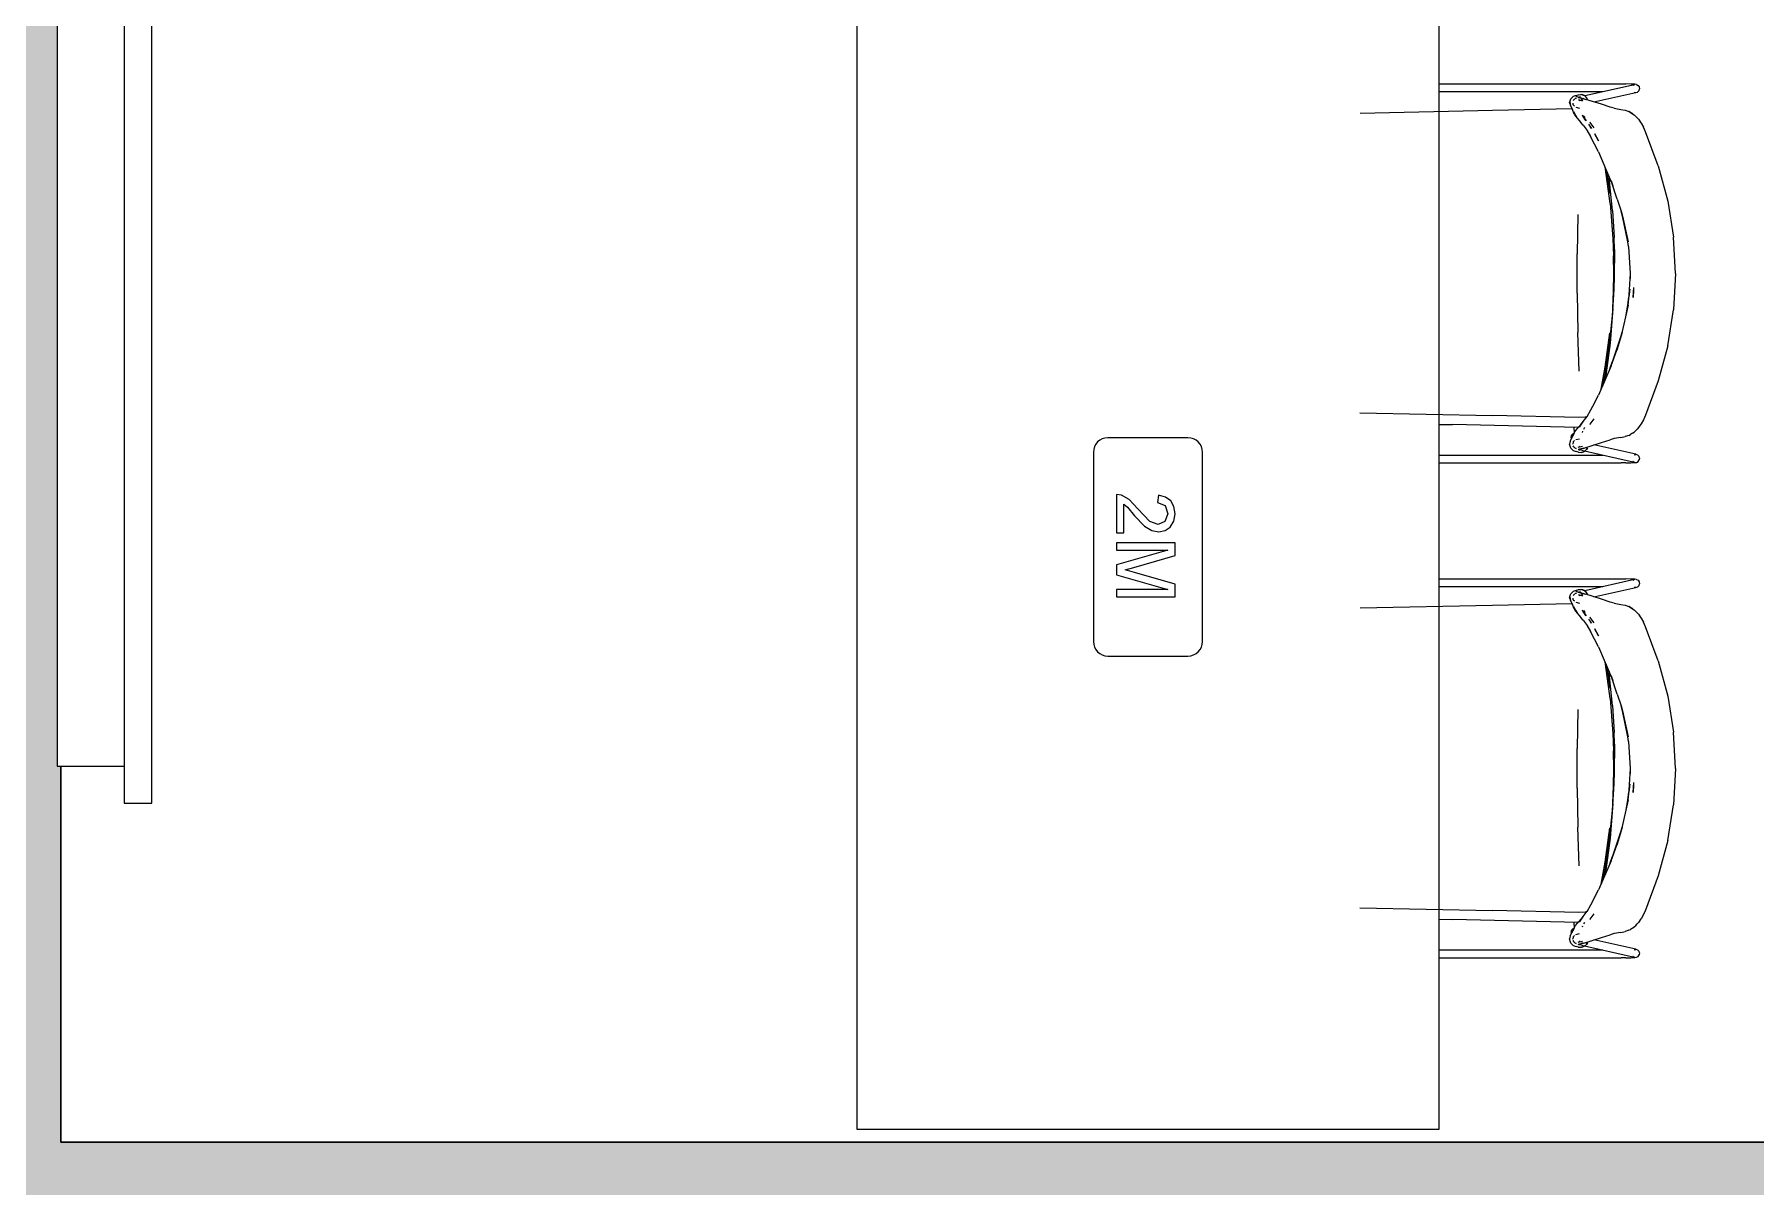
# Model space of a CAD drawing. Header units: millimetres. Extents: x 155927 to 317870, y -36033 to 97293.
# Drawn here: x 210704 to 213069, y 20139 to 21722 of the extents above; entities that cross this region are included whole.
import ezdxf

# ---------------------------------------------------------------- set-up
doc = ezdxf.new("R2010")
doc.units = ezdxf.units.MM
doc.header["$MEASUREMENT"] = 0
for name, color, linetype, lineweight in [('A-WALL', 7, 'CONTINUOUS', 9), ('A-WALL-PATT', 7, 'CONTINUOUS', 9), ('E-ELEC-EQPM', 8, 'CONTINUOUS', 9), ('G-IMPT', 8, 'CONTINUOUS', 9), ('I-FURN', 8, 'CONTINUOUS', 9)]:
    doc.layers.add(name, color=color, linetype=linetype, lineweight=lineweight)

msp = doc.modelspace()

# ---------------------------------------------------------------- hatches: boundary and pattern name
at = {"layer": 'A-WALL-PATT'}
for points in [[(210618.8, 15107.6), (210740.8, 15107.6), (210740.8, 20716.3), (210735.8, 20716.3), (210735.8, 22275.7), (210740.8, 22275.7), (210740.8, 22377.3), (210735.8, 22377.3), (210735.8, 23936.7), (210740.8, 23936.7), (210740.8, 26907.6), (210618.8, 26907.6), (210618.8, 24146), (210673, 24146), (210673, 22014.6), (210618.8, 22014.6), (210618.8, 20817), (210673, 20817), (210673, 18685.6), (210618.8, 18685.6), (210618.8, 17008.8), (210645.8, 17008.8), (210645.8, 15808.8), (210618.8, 15808.8), (210618.8, 15606.6)], [(224437.8, 20077.6), (224748.8, 20077.6), (224748.8, 20199.6), (210740.8, 20199.6), (210740.8, 20077.6), (223836.3, 20077.6)]]:
    msp.add_hatch(color=256, dxfattribs=at).paths.add_polyline_path(points, flags=0)

# ---------------------------------------------------------------- linework, layer by layer
at = {"layer": 'A-WALL', "lineweight": 30}
for p, q in [((210740.8, 20199.6), (210740.8, 20716.3)), ((215433.8, 20199.6), (210740.8, 20199.6))]:
    msp.add_line(p, q, dxfattribs=at)
at = {"layer": 'E-ELEC-EQPM'}
for p, q in [((210827.7, 22326.5), (210827.7, 20665.5)), ((210865.8, 20665.5), (210865.8, 22326.5)), ((210865.8, 20665.5), (210865.8, 22326.5)), ((210735.8, 22275.7), (210735.8, 20716.3)), ((210735.8, 22275.7), (210735.8, 20716.3)), ((210735.8, 20716.3), (210827.7, 20716.3)), ((210735.8, 20716.3), (210827.7, 20716.3)), ((210827.7, 20716.3), (210827.7, 20665.5)), ((210827.7, 20665.5), (210865.8, 20665.5)), ((210827.7, 20665.5), (210865.8, 20665.5))]:
    msp.add_line(p, q, dxfattribs=at)
at = {"layer": 'G-IMPT'}
for p, q in [((212634.3, 21653.6), (212884.5, 21653.6)), ((212859.4, 21642.8), (212634.3, 21642.8)), ((212822.5, 21637.8), (212818.3, 21636.4)), ((212822.5, 21637.8), (212825.7, 21638.8)), ((212825.7, 21638.8), (212828.5, 21638.9)), ((212828.5, 21638.9), (212829.8, 21639)), ((212831.5, 21638.7), (212829.8, 21639)), ((212831.5, 21638.7), (212834.9, 21637.1)), ((212831.5, 21638.7), (212831.8, 21638.7)), ((212831.5, 21638.7), (212834.7, 21637.2)), ((212834.9, 21637.1), (212831.8, 21638.7)), ((212902.9, 21652.5), (212834.7, 21637.2)), ((212836.5, 21635.4), (212834.7, 21637.2)), ((212834.9, 21637.1), (212834.7, 21637.2)), ((212834.7, 21637.2), (212836.8, 21635.2)), ((212847.1, 21628.8), (212904.4, 21641.7)), ((212884.5, 21653.6), (212890.7, 21653.6)), ((212897.9, 21653.4), (212890.7, 21653.6)), ((212903.1, 21653.1), (212897.9, 21653.4)), ((212902.9, 21652.5), (212900.7, 21651.5)), ((212900.7, 21651.5), (212900.9, 21651.7)), ((212902.1, 21642.4), (212904.7, 21642)), ((212902.4, 21642.3), (212904.7, 21642)), ((212905.6, 21652.8), (212903.1, 21653.1)), ((212904.4, 21641.7), (212907, 21642.5)), ((212905.6, 21652.8), (212907.9, 21651.6)), ((212907, 21642.5), (212907.2, 21642.8)), ((212909, 21644.7), (212907.2, 21642.8)), ((212907.9, 21651.6), (212909.4, 21649.5)), ((212909, 21644.7), (212909.8, 21646.8)), ((212909.4, 21649.5), (212909.8, 21646.8)), ((212707.6, 21616.9), (212525.8, 21613.2)), ((212817, 21619.4), (212707.6, 21616.9)), ((212813.5, 21627.6), (212814.7, 21631.9)), ((212813.5, 21627.6), (212814.8, 21624)), ((212814, 21629), (212814.8, 21624)), ((212814, 21629), (212814.5, 21624.4)), ((212814.5, 21624.4), (212817.5, 21618.4)), ((212814.7, 21631.9), (212815.2, 21633.2)), ((212815.2, 21633.2), (212818.3, 21636.4)), ((212820, 21612.3), (212817.5, 21618.4)), ((212817.9, 21627.3), (212818.1, 21625.7)), ((212818.6, 21624.8), (212818.1, 21625.7)), ((212818.6, 21624.8), (212820.1, 21623.2)), ((212818.7, 21630.8), (212820.7, 21633.1)), ((212821.7, 21610.5), (212819.2, 21615.1)), ((212824, 21606.8), (212819.2, 21615.1)), ((212821.3, 21633.4), (212822.9, 21634.1)), ((212822.4, 21633.8), (212821.3, 21633.4)), ((212822.4, 21633.8), (212821.3, 21633.4)), ((212822.1, 21621.6), (212827, 21620.2)), ((212822.2, 21636.6), (212827.8, 21635)), ((212822.2, 21636.6), (212830.1, 21634.2)), ((212825.5, 21635.2), (212833.6, 21633.1)), ((212825.5, 21635.2), (212832.3, 21633.4)), ((212825.6, 21632), (212828, 21630.8)), ((212825.6, 21632), (212831.1, 21630.4)), ((212828.5, 21635.8), (212826.6, 21635.4)), ((212826.8, 21631.8), (212828, 21630.8)), ((212826.8, 21631.8), (212828.3, 21630.3)), ((212826.9, 21635.8), (212829, 21634.4)), ((212826.9, 21635.8), (212830.1, 21634.2)), ((212828.3, 21630.3), (212827.4, 21631.4)), ((212827.8, 21635), (212836, 21632.4)), ((212829, 21634.4), (212830.6, 21632.6)), ((212831.6, 21630.8), (212830.6, 21632.6)), ((212833.6, 21633.1), (212832.3, 21633.4)), ((212836.5, 21635.4), (212834.9, 21637.1)), ((212857.2, 21625.7), (212836, 21632.4)), ((212836.9, 21635), (212836.8, 21635.2)), ((212838, 21632.7), (212836.9, 21635)), ((212838, 21632.7), (212838, 21632.6)), ((212869.2, 21621.8), (212857.2, 21625.7)), ((212874.8, 21620.1), (212869.2, 21621.8)), ((212874.8, 21620.1), (212884, 21618.5)), ((212884, 21618.5), (212890, 21617.4)), ((212890, 21617.4), (212895, 21615.6)), ((212896, 21615.1), (212895, 21615.6)), ((212900.2, 21612.6), (212895, 21615.6)), ((212897.3, 21614.4), (212895, 21615.6)), ((212896, 21615.1), (212900.2, 21612.6)), ((212899.8, 21612.9), (212897.3, 21614.4)), ((212820, 21612.3), (212821.9, 21609.2)), ((212821.7, 21610.5), (212824, 21606.8)), ((212821.9, 21609.2), (212826.2, 21603.8)), ((212826.2, 21603.8), (212829.1, 21600.6)), ((212832.2, 21596.8), (212829.1, 21600.6)), ((212832.8, 21607.6), (212831.1, 21610.8)), ((212831.1, 21610.8), (212833.1, 21607)), ((212832.2, 21596.8), (212837.6, 21589.5)), ((212832.8, 21607.6), (212833.1, 21607)), ((212832.8, 21607.6), (212834.1, 21605.4)), ((212832.8, 21607.6), (212834.5, 21604.8)), ((212832.9, 21609.9), (212835, 21607.5)), ((212834.1, 21605.4), (212834.5, 21604.8)), ((212836.1, 21603.2), (212834.4, 21605.7)), ((212834.4, 21605.7), (212836.4, 21602.7)), ((212836.1, 21603.2), (212836.4, 21602.7)), ((212837.1, 21590.2), (212837.6, 21589.5)), ((212837.1, 21590.2), (212842.5, 21581.3)), ((212839.7, 21598.4), (212843.7, 21592.5)), ((212839.7, 21598.4), (212842.4, 21594.4)), ((212841.5, 21600.9), (212841.9, 21600.4)), ((212847.2, 21593.1), (212841.9, 21600.4)), ((212843.7, 21592.5), (212842.4, 21594.4)), ((212900.2, 21612.6), (212899.8, 21612.9)), ((212900.2, 21612.6), (212902.2, 21611.1)), ((212902.2, 21611.1), (212904.1, 21609.4)), ((212904.7, 21608.9), (212904.1, 21609.4)), ((212904.7, 21608.9), (212906.5, 21607)), ((212908.2, 21605), (212906.5, 21607)), ((212908.2, 21605), (212911.6, 21600.1)), ((212911.8, 21599.8), (212911.6, 21600.1)), ((212911.8, 21599.8), (212914.9, 21594.2)), ((212917.9, 21587.7), (212914.9, 21594.2)), ((212847.9, 21570.8), (212842.5, 21581.3)), ((212847.7, 21585.6), (212853.2, 21575.3)), ((212847.7, 21585.6), (212848.2, 21584.7)), ((212853.2, 21560.2), (212847.9, 21570.8)), ((212853.2, 21575.3), (212848.2, 21584.7)), ((212935.4, 21541), (212917.9, 21587.7)), ((212853.2, 21560.2), (212873.1, 21513.8)), ((212862.8, 21536.5), (212862.3, 21539.1)), ((212869.2, 21489.2), (212862.8, 21536.5)), ((212864.9, 21532.9), (212869, 21503.2)), ((212864.9, 21532.9), (212869, 21503.2)), ((212867.4, 21527), (212868.6, 21519.4)), ((212872.7, 21479.6), (212868.6, 21519.4)), ((212879.1, 21495.2), (212870.5, 21520.3)), ((212870.5, 21520.3), (212873.1, 21513.8)), ((212935.4, 21541), (212948.4, 21492.5)), ((212824.8, 21474.2), (212823.8, 21420.3)), ((212869.2, 21489.2), (212873, 21441.3)), ((212872.7, 21479.6), (212874.8, 21442.6)), ((212879.1, 21495.2), (212884.3, 21479)), ((212886.5, 21472.1), (212884.3, 21479)), ((212884.6, 21479.1), (212886.5, 21472.1)), ((212884.6, 21479.1), (212893.9, 21436.6)), ((212893.5, 21436.6), (212886.5, 21472.1)), ((212886.5, 21472.1), (212893.9, 21436.6)), ((212948.4, 21492.5), (212956.5, 21443.1)), ((212873, 21441.3), (212873.9, 21417.3)), ((212875.1, 21426.3), (212874.8, 21442.6)), ((212875.1, 21426.3), (212875.5, 21407.4)), ((212894.6, 21430.2), (212893.5, 21436.6)), ((212894.4, 21430.2), (212894.1, 21434.3)), ((212894.6, 21430.2), (212894.2, 21433.7)), ((212894.4, 21430.2), (212896.8, 21393.2)), ((212959.1, 21393.2), (212956.5, 21443.1)), ((212823.8, 21366.2), (212823.8, 21420.3)), ((212874.3, 21393.2), (212873.9, 21417.3)), ((212875.1, 21388.6), (212875.5, 21407.4)), ((212873.9, 21369.1), (212874.3, 21393.2)), ((212874.8, 21372.3), (212875.1, 21388.6)), ((212896.9, 21393.2), (212894.6, 21356.3)), ((212896.9, 21393.2), (212896.8, 21385.8)), ((212896.8, 21393.2), (212896.8, 21385.8)), ((212959.1, 21393.2), (212956.5, 21343.3)), ((212823.8, 21366.2), (212824.8, 21312.3)), ((212872.7, 21335.2), (212874.8, 21372.3)), ((212873, 21345.1), (212873.9, 21369.1)), ((212893.5, 21350.2), (212895.1, 21361.2)), ((212893.9, 21349.8), (212896.3, 21371.5)), ((212893.9, 21349.8), (212895.1, 21361.2)), ((212894.6, 21356.3), (212895.1, 21361.2)), ((212896.3, 21371.5), (212895.1, 21361.2)), ((212901.1, 21360.1), (212901.8, 21373.7)), ((212901.6, 21370.3), (212901.1, 21360.1)), ((212868.6, 21295.5), (212872.7, 21335.2)), ((212873, 21345.1), (212869.2, 21297.3)), ((212893.9, 21349.8), (212884.6, 21307.3)), ((212891.4, 21336.1), (212893.5, 21350.2)), ((212891.4, 21336.1), (212892.7, 21343.2)), ((212948.4, 21293.9), (212956.5, 21343.3)), ((212826.9, 21259.1), (212824.8, 21312.3)), ((212862.5, 21264.5), (212869, 21311.7)), ((212869, 21311.7), (212862.5, 21264.4)), ((212870.5, 21266.2), (212884.6, 21307.3)), ((212884.6, 21307.3), (212878.5, 21287.6)), ((212878.5, 21287.6), (212884.4, 21307.3)), ((212886, 21312.5), (212884.4, 21307.3)), ((212884.6, 21307.3), (212886, 21312.5)), ((212862.7, 21256.3), (212868.6, 21295.5)), ((212869.2, 21297.3), (212862.8, 21250)), ((212870.4, 21266.2), (212878.5, 21287.6)), ((212870.5, 21266.2), (212878.5, 21287.6)), ((212948.4, 21293.9), (212935.4, 21245.5)), ((212870.5, 21266.2), (212853.3, 21226.2)), ((212862.5, 21264.5), (212856.8, 21234.3)), ((212856.8, 21234.3), (212862.5, 21264.4)), ((212868.3, 21260.4), (212870.5, 21266.2)), ((212868.3, 21260.4), (212870.4, 21266.2)), ((212857.4, 21235.5), (212853.2, 21226.2)), ((212857.4, 21235.5), (212853.3, 21226.2)), ((212862.7, 21256.3), (212859.8, 21241.2)), ((212862.8, 21250), (212862.2, 21246.8)), ((212935.4, 21245.5), (212917.8, 21198.6)), ((212847.9, 21215.6), (212842.5, 21205.2)), ((212847.9, 21215.6), (212853.2, 21226.2)), ((212525.6, 21201.7), (212707.6, 21198)), ((212826.4, 21195.3), (212707.6, 21198)), ((212834.8, 21195.8), (212826.4, 21195.3)), ((212827.1, 21181.8), (212832.7, 21190.1)), ((212827.1, 21181.8), (212832.2, 21189.6)), ((212829.1, 21185.9), (212832.7, 21190.1)), ((212832.2, 21189.6), (212837.6, 21196.9)), ((212837.7, 21196.4), (212834.8, 21195.8)), ((212842.5, 21205.2), (212837.1, 21196.2)), ((212837.6, 21196.9), (212837.1, 21196.2)), ((212841.9, 21186), (212847.2, 21193.3)), ((212914.9, 21192.3), (212911.8, 21186.6)), ((212917.8, 21198.6), (212914.9, 21192.3)), ((212634.4, 21185.9), (212652.9, 21185.5)), ((212825.9, 21181.6), (212652.9, 21185.5)), ((212814.4, 21162.9), (212818.8, 21171.3)), ((212820, 21174.1), (212817.8, 21169.3)), ((212817.8, 21169.3), (212818.8, 21171.3)), ((212819.5, 21181.8), (212819.8, 21173.8)), ((212820.2, 21174.5), (212819.9, 21181.8)), ((212820.2, 21174.5), (212819.9, 21180.7)), ((212820, 21174.1), (212821.9, 21177.2)), ((212821.9, 21177.2), (212826.2, 21182.7)), ((212822.2, 21164.9), (212827, 21166.2)), ((212829.1, 21185.9), (212826.2, 21182.7)), ((212831.4, 21176.3), (212830.8, 21174.9)), ((212833.1, 21179.5), (212834.1, 21181.1)), ((212834.5, 21181.6), (212834.1, 21181.1)), ((212841.5, 21185.5), (212841.9, 21186)), ((212857.2, 21160.8), (212869.2, 21164.6)), ((212874.8, 21166.3), (212869.2, 21164.6)), ((212884, 21167.9), (212874.8, 21166.3)), ((212884, 21167.9), (212890, 21169)), ((212895, 21170.8), (212890, 21169)), ((212895, 21170.8), (212897.3, 21172)), ((212899.8, 21173.6), (212897.3, 21172)), ((212900.2, 21173.8), (212899.8, 21173.6)), ((212900.2, 21173.8), (212902.2, 21175.3)), ((212902.2, 21175.3), (212904.7, 21177.5)), ((212904.7, 21177.5), (212906.5, 21179.4)), ((212908.2, 21181.5), (212906.5, 21179.4)), ((212911.6, 21186.3), (212908.2, 21181.5)), ((212911.6, 21186.3), (212911.8, 21186.6)), ((212634.4, 21143.7), (212859.4, 21143.7)), ((212814.4, 21162.9), (212813.5, 21158.8)), ((212814.7, 21154.6), (212813.5, 21158.8)), ((212815.2, 21153.2), (212814.7, 21154.6)), ((212818.3, 21150), (212815.2, 21153.2)), ((212817.8, 21158.5), (212817.9, 21159.1)), ((212818.3, 21161.1), (212817.9, 21159.1)), ((212818.6, 21161.7), (212818.3, 21161.1)), ((212819.5, 21155), (212818.3, 21156.6)), ((212818.3, 21156.6), (212819.1, 21155.5)), ((212818.3, 21150), (212822.5, 21148.6)), ((212818.5, 21156), (212820.7, 21153.4)), ((212818.6, 21161.7), (212820.2, 21163.5)), ((212819.5, 21155), (212819.1, 21155.5)), ((212822.4, 21152.7), (212821.3, 21153.1)), ((212822.4, 21152.6), (212821.3, 21153.1)), ((212823, 21152.3), (212821.3, 21153.1)), ((212825.7, 21147.7), (212822.5, 21148.6)), ((212825.5, 21154.5), (212831.1, 21156)), ((212825.5, 21154.5), (212827.6, 21155.4)), ((212825.5, 21151.3), (212833.6, 21153.3)), ((212833, 21153.1), (212825.5, 21151.3)), ((212825.7, 21147.7), (212829.8, 21147.4)), ((212826.5, 21151.1), (212828.5, 21150.7)), ((212827.9, 21155.7), (212826.8, 21154.7)), ((212826.8, 21154.7), (212827.6, 21155.4)), ((212830.1, 21152.2), (212826.9, 21150.7)), ((212829, 21152), (212826.9, 21150.7)), ((212827.9, 21155.7), (212827.3, 21155)), ((212827.8, 21151.4), (212833.6, 21153.3)), ((212830.1, 21152.2), (212827.8, 21151.4)), ((212831.5, 21147.7), (212829.8, 21147.4)), ((212829.9, 21150.3), (212902.9, 21133.9)), ((212831.5, 21147.7), (212831.8, 21147.8)), ((212831.8, 21147.8), (212834.7, 21149.2)), ((212833, 21153.1), (212844.7, 21156.9)), ((212834.9, 21149.4), (212834.7, 21149.2)), ((212834.9, 21149.4), (212836.8, 21151.3)), ((212838, 21153.8), (212836.8, 21151.3)), ((212838, 21153.7), (212836.8, 21151.3)), ((212836.9, 21151.5), (212836.8, 21151.3)), ((212836.9, 21151.5), (212838, 21153.8)), ((212838, 21153.7), (212838, 21153.8)), ((212844.7, 21156.9), (212857.2, 21160.8)), ((212904.4, 21144.7), (212846.9, 21157.6)), ((212902.1, 21144), (212904.7, 21144.5)), ((212902.4, 21144.2), (212904.7, 21144.5)), ((212904.4, 21144.7), (212907, 21143.9)), ((212908.7, 21142.1), (212907, 21143.9)), ((212907, 21143.9), (212907.2, 21143.6)), ((212908.7, 21142.1), (212909, 21141.8)), ((212909.8, 21139.6), (212909, 21141.8)), ((212634.4, 21132.8), (212884.5, 21132.8)), ((212890.7, 21132.9), (212884.5, 21132.8)), ((212890.7, 21132.9), (212897.9, 21133)), ((212897.9, 21133), (212903.1, 21133.3)), ((212902.9, 21133.9), (212900.7, 21134.9)), ((212900.9, 21134.7), (212900.7, 21134.9)), ((212903.1, 21133.3), (212905.6, 21133.6)), ((212905.6, 21133.6), (212907.9, 21134.8)), ((212907.9, 21134.8), (212909.4, 21137)), ((212909.8, 21139.6), (212909.4, 21137)), ((212634.3, 20973.6), (212884.5, 20973.6)), ((212859.4, 20962.8), (212634.3, 20962.8)), ((212813.5, 20947.6), (212814.7, 20951.9)), ((212814.7, 20951.9), (212815.2, 20953.2)), ((212815.2, 20953.2), (212818.3, 20956.4)), ((212822.5, 20957.8), (212818.3, 20956.4)), ((212818.7, 20950.8), (212820.7, 20953.1)), ((212821.3, 20953.4), (212822.9, 20954.1)), ((212822.4, 20953.8), (212821.3, 20953.4)), ((212822.4, 20953.8), (212821.3, 20953.4)), ((212822.2, 20956.6), (212827.8, 20955)), ((212822.2, 20956.6), (212830.1, 20954.2)), ((212822.5, 20957.8), (212825.7, 20958.8)), ((212825.5, 20955.2), (212833.6, 20953.1)), ((212825.5, 20955.2), (212832.3, 20953.4)), ((212825.6, 20952), (212828, 20950.8)), ((212825.6, 20952), (212831.1, 20950.4)), ((212825.7, 20958.8), (212828.5, 20958.9)), ((212828.5, 20955.8), (212826.6, 20955.4)), ((212826.8, 20951.8), (212828, 20950.8)), ((212826.8, 20951.8), (212828.3, 20950.3)), ((212826.9, 20955.8), (212829, 20954.4)), ((212826.9, 20955.8), (212830.1, 20954.2)), ((212827.8, 20955), (212836, 20952.4)), ((212828.5, 20958.9), (212829.8, 20959)), ((212829, 20954.4), (212830.6, 20952.6)), ((212831.5, 20958.7), (212829.8, 20959)), ((212831.6, 20950.8), (212830.6, 20952.6)), ((212831.5, 20958.7), (212834.9, 20957.1)), ((212831.5, 20958.7), (212831.8, 20958.7)), ((212831.5, 20958.7), (212834.7, 20957.2)), ((212834.9, 20957.1), (212831.8, 20958.7)), ((212833.6, 20953.1), (212832.3, 20953.4)), ((212902.9, 20972.5), (212834.7, 20957.2)), ((212836.5, 20955.4), (212834.7, 20957.2)), ((212834.9, 20957.1), (212834.7, 20957.2)), ((212834.7, 20957.2), (212836.8, 20955.2)), ((212836.5, 20955.4), (212834.9, 20957.1)), ((212857.2, 20945.7), (212836, 20952.4)), ((212836.9, 20955), (212836.8, 20955.2)), ((212838, 20952.7), (212836.9, 20955)), ((212838, 20952.7), (212838, 20952.6)), ((212847.1, 20948.8), (212904.4, 20961.7)), ((212884.5, 20973.6), (212890.7, 20973.6)), ((212897.9, 20973.4), (212890.7, 20973.6)), ((212903.1, 20973.1), (212897.9, 20973.4)), ((212902.9, 20972.5), (212900.7, 20971.5)), ((212900.7, 20971.5), (212900.9, 20971.7)), ((212902.1, 20962.4), (212904.7, 20962)), ((212902.4, 20962.3), (212904.7, 20962)), ((212905.6, 20972.8), (212903.1, 20973.1)), ((212904.4, 20961.7), (212907, 20962.5)), ((212905.6, 20972.8), (212907.9, 20971.6)), ((212907, 20962.5), (212907.2, 20962.8)), ((212909, 20964.7), (212907.2, 20962.8)), ((212907.9, 20971.6), (212909.4, 20969.5)), ((212909, 20964.7), (212909.8, 20966.8)), ((212909.4, 20969.5), (212909.8, 20966.8)), ((212707.6, 20936.9), (212525.8, 20933.2)), ((212817, 20939.4), (212707.6, 20936.9)), ((212813.5, 20947.6), (212814.8, 20944)), ((212814, 20949), (212814.8, 20944)), ((212814, 20949), (212814.5, 20944.4)), ((212814.5, 20944.4), (212817.5, 20938.4)), ((212820, 20932.3), (212817.5, 20938.4)), ((212817.9, 20947.3), (212818.1, 20945.7)), ((212818.6, 20944.8), (212818.1, 20945.7)), ((212818.6, 20944.8), (212820.1, 20943.2)), ((212821.7, 20930.5), (212819.2, 20935.1)), ((212824, 20926.8), (212819.2, 20935.1)), ((212820, 20932.3), (212821.9, 20929.2)), ((212821.7, 20930.5), (212824, 20926.8)), ((212821.9, 20929.2), (212826.2, 20923.8)), ((212822.1, 20941.6), (212827, 20940.2)), ((212828.3, 20950.3), (212827.4, 20951.4)), ((212832.8, 20927.6), (212831.1, 20930.8)), ((212831.1, 20930.8), (212833.1, 20927)), ((212832.9, 20929.9), (212835, 20927.5)), ((212869.2, 20941.8), (212857.2, 20945.7)), ((212874.8, 20940.1), (212869.2, 20941.8)), ((212874.8, 20940.1), (212884, 20938.5)), ((212884, 20938.5), (212890, 20937.4)), ((212890, 20937.4), (212895, 20935.6)), ((212896, 20935.1), (212895, 20935.6)), ((212900.2, 20932.6), (212895, 20935.6)), ((212897.3, 20934.4), (212895, 20935.6)), ((212896, 20935.1), (212900.2, 20932.6)), ((212899.8, 20932.9), (212897.3, 20934.4)), ((212900.2, 20932.6), (212899.8, 20932.9)), ((212900.2, 20932.6), (212902.2, 20931.1)), ((212902.2, 20931.1), (212904.1, 20929.4)), ((212904.7, 20928.9), (212904.1, 20929.4)), ((212904.7, 20928.9), (212906.5, 20927)), ((212826.2, 20923.8), (212829.1, 20920.6)), ((212832.2, 20916.8), (212829.1, 20920.6)), ((212832.2, 20916.8), (212837.6, 20909.5)), ((212832.8, 20927.6), (212833.1, 20927)), ((212832.8, 20927.6), (212834.1, 20925.4)), ((212832.8, 20927.6), (212834.5, 20924.8)), ((212834.1, 20925.4), (212834.5, 20924.8)), ((212836.1, 20923.2), (212834.4, 20925.7)), ((212834.4, 20925.7), (212836.4, 20922.7)), ((212836.1, 20923.2), (212836.4, 20922.7)), ((212837.1, 20910.2), (212837.6, 20909.5)), ((212837.1, 20910.2), (212842.5, 20901.3)), ((212839.7, 20918.4), (212843.7, 20912.5)), ((212839.7, 20918.4), (212842.4, 20914.4)), ((212841.5, 20920.9), (212841.9, 20920.4)), ((212847.2, 20913.1), (212841.9, 20920.4)), ((212843.7, 20912.5), (212842.4, 20914.4)), ((212847.7, 20905.6), (212853.2, 20895.3)), ((212847.7, 20905.6), (212848.2, 20904.7)), ((212853.2, 20895.3), (212848.2, 20904.7)), ((212908.2, 20925), (212906.5, 20927)), ((212908.2, 20925), (212911.6, 20920.1)), ((212911.8, 20919.8), (212911.6, 20920.1)), ((212911.8, 20919.8), (212914.9, 20914.2)), ((212917.9, 20907.7), (212914.9, 20914.2)), ((212935.4, 20861), (212917.9, 20907.7)), ((212847.9, 20890.8), (212842.5, 20901.3)), ((212853.2, 20880.2), (212847.9, 20890.8)), ((212853.2, 20880.2), (212873.1, 20833.8)), ((212862.8, 20856.5), (212862.3, 20859.1)), ((212935.4, 20861), (212948.4, 20812.5)), ((212869.2, 20809.2), (212862.8, 20856.5)), ((212864.9, 20852.9), (212869, 20823.2)), ((212864.9, 20852.9), (212869, 20823.2)), ((212867.4, 20847), (212868.6, 20839.4)), ((212872.7, 20799.6), (212868.6, 20839.4)), ((212879.1, 20815.2), (212870.5, 20840.3)), ((212870.5, 20840.3), (212873.1, 20833.8)), ((212879.1, 20815.2), (212884.3, 20799)), ((212948.4, 20812.5), (212956.5, 20763.1)), ((212824.8, 20794.2), (212823.8, 20740.3)), ((212869.2, 20809.2), (212873, 20761.3)), ((212872.7, 20799.6), (212874.8, 20762.6)), ((212886.5, 20792.1), (212884.3, 20799)), ((212884.6, 20799.1), (212886.5, 20792.1)), ((212884.6, 20799.1), (212893.9, 20756.6)), ((212893.5, 20756.6), (212886.5, 20792.1)), ((212886.5, 20792.1), (212893.9, 20756.6)), ((212875.1, 20746.3), (212874.8, 20762.6)), ((212959.1, 20713.2), (212956.5, 20763.1)), ((212823.8, 20686.2), (212823.8, 20740.3)), ((212873, 20761.3), (212873.9, 20737.3)), ((212875.1, 20746.3), (212875.5, 20727.4)), ((212894.6, 20750.2), (212893.5, 20756.6)), ((212894.4, 20750.2), (212894.1, 20754.3)), ((212894.6, 20750.2), (212894.2, 20753.7)), ((212894.4, 20750.2), (212896.8, 20713.2)), ((212874.3, 20713.2), (212873.9, 20737.3)), ((212875.1, 20708.6), (212875.5, 20727.4)), ((212872.7, 20655.2), (212874.8, 20692.3)), ((212873.9, 20689.1), (212874.3, 20713.2)), ((212874.8, 20692.3), (212875.1, 20708.6)), ((212893.9, 20669.8), (212896.3, 20691.5)), ((212896.9, 20713.2), (212894.6, 20676.3)), ((212896.3, 20691.5), (212895.1, 20681.2)), ((212896.9, 20713.2), (212896.8, 20705.8)), ((212896.8, 20713.2), (212896.8, 20705.8)), ((212901.1, 20680.1), (212901.8, 20693.7)), ((212959.1, 20713.2), (212956.5, 20663.3)), ((212823.8, 20686.2), (212824.8, 20632.3)), ((212873, 20665.1), (212873.9, 20689.1)), ((212893.9, 20669.8), (212884.6, 20627.3)), ((212891.4, 20656.1), (212893.5, 20670.2)), ((212893.5, 20670.2), (212895.1, 20681.2)), ((212893.9, 20669.8), (212895.1, 20681.2)), ((212894.6, 20676.3), (212895.1, 20681.2)), ((212901.6, 20690.3), (212901.1, 20680.1)), ((212868.6, 20615.5), (212872.7, 20655.2)), ((212873, 20665.1), (212869.2, 20617.3)), ((212891.4, 20656.1), (212892.8, 20663.8)), ((212948.4, 20613.9), (212956.5, 20663.3)), ((212826.9, 20579.1), (212824.8, 20632.3)), ((212862.5, 20584.5), (212869, 20631.7)), ((212869, 20631.7), (212862.5, 20584.4)), ((212870.5, 20586.2), (212884.6, 20627.3)), ((212884.6, 20627.3), (212878.5, 20607.6)), ((212878.5, 20607.6), (212884.4, 20627.3)), ((212886, 20632.5), (212884.4, 20627.3)), ((212884.6, 20627.3), (212886, 20632.5)), ((212862.7, 20576.3), (212868.6, 20615.5)), ((212869.2, 20617.3), (212862.8, 20570)), ((212870.4, 20586.2), (212878.5, 20607.6)), ((212870.5, 20586.2), (212878.5, 20607.6)), ((212948.4, 20613.9), (212935.4, 20565.5)), ((212870.5, 20586.2), (212853.3, 20546.2)), ((212862.5, 20584.5), (212856.8, 20554.3)), ((212856.8, 20554.3), (212862.5, 20584.4)), ((212862.7, 20576.3), (212859.8, 20561.2)), ((212868.3, 20580.4), (212870.5, 20586.2)), ((212868.3, 20580.4), (212870.4, 20586.2)), ((212857.4, 20555.5), (212853.2, 20546.2)), ((212857.4, 20555.5), (212853.3, 20546.2)), ((212862.8, 20570), (212862.2, 20566.8)), ((212935.4, 20565.5), (212917.8, 20518.6)), ((212847.9, 20535.6), (212842.5, 20525.2)), ((212847.9, 20535.6), (212853.2, 20546.2)), ((212525.6, 20521.7), (212707.6, 20518)), ((212634.4, 20505.9), (212652.9, 20505.5)), ((212825.9, 20501.6), (212652.9, 20505.5)), ((212826.4, 20515.3), (212707.6, 20518)), ((212821.9, 20497.2), (212826.2, 20502.7)), ((212829.1, 20505.9), (212826.2, 20502.7)), ((212834.8, 20515.8), (212826.4, 20515.3)), ((212827.1, 20501.8), (212832.7, 20510.1)), ((212827.1, 20501.8), (212832.2, 20509.6)), ((212829.1, 20505.9), (212832.7, 20510.1)), ((212832.2, 20509.6), (212837.6, 20516.9)), ((212837.7, 20516.4), (212834.8, 20515.8)), ((212842.5, 20525.2), (212837.1, 20516.2)), ((212837.6, 20516.9), (212837.1, 20516.2)), ((212841.5, 20505.5), (212841.9, 20506)), ((212841.9, 20506), (212847.2, 20513.3)), ((212911.6, 20506.3), (212908.2, 20501.5)), ((212911.6, 20506.3), (212911.8, 20506.6)), ((212914.9, 20512.3), (212911.8, 20506.6)), ((212917.8, 20518.6), (212914.9, 20512.3)), ((212814.4, 20482.9), (212813.5, 20478.8)), ((212814.7, 20474.6), (212813.5, 20478.8)), ((212814.4, 20482.9), (212818.8, 20491.3)), ((212820, 20494.1), (212817.8, 20489.3)), ((212817.8, 20489.3), (212818.8, 20491.3)), ((212817.8, 20478.5), (212817.9, 20479.1)), ((212818.3, 20481.1), (212817.9, 20479.1)), ((212818.6, 20481.7), (212818.3, 20481.1)), ((212818.6, 20481.7), (212820.2, 20483.5)), ((212819.5, 20501.1), (212819.8, 20493.8)), ((212820.2, 20494.5), (212819.9, 20501.1)), ((212820.2, 20494.5), (212819.9, 20501.1)), ((212820, 20494.1), (212821.9, 20497.2)), ((212822.2, 20484.9), (212827, 20486.2)), ((212831.4, 20496.3), (212830.8, 20494.9)), ((212833.1, 20499.5), (212834.1, 20501.1)), ((212834.5, 20501.6), (212834.1, 20501.1)), ((212844.7, 20476.9), (212857.2, 20480.8)), ((212857.2, 20480.8), (212869.2, 20484.6)), ((212874.8, 20486.3), (212869.2, 20484.6)), ((212884, 20487.9), (212874.8, 20486.3)), ((212884, 20487.9), (212890, 20489)), ((212895, 20490.8), (212890, 20489)), ((212895, 20490.8), (212897.3, 20492)), ((212899.8, 20493.6), (212897.3, 20492)), ((212900.2, 20493.8), (212899.8, 20493.6)), ((212900.2, 20493.8), (212902.2, 20495.3)), ((212902.2, 20495.3), (212904.7, 20497.5)), ((212904.7, 20497.5), (212906.5, 20499.4)), ((212908.2, 20501.5), (212906.5, 20499.4)), ((212634.4, 20463.7), (212859.4, 20463.7)), ((212815.2, 20473.2), (212814.7, 20474.6)), ((212818.3, 20470), (212815.2, 20473.2)), ((212819.5, 20475), (212818.3, 20476.6)), ((212818.3, 20476.6), (212819.1, 20475.5)), ((212818.3, 20470), (212822.5, 20468.6)), ((212818.5, 20476), (212820.7, 20473.4)), ((212819.5, 20475), (212819.1, 20475.5)), ((212822.4, 20472.7), (212821.3, 20473.1)), ((212822.4, 20472.6), (212821.3, 20473.1)), ((212823, 20472.3), (212821.3, 20473.1)), ((212825.7, 20467.7), (212822.5, 20468.6)), ((212825.5, 20474.5), (212831.1, 20476)), ((212825.5, 20474.5), (212827.6, 20475.4)), ((212825.5, 20471.3), (212833.6, 20473.3)), ((212833, 20473.1), (212825.5, 20471.3)), ((212825.7, 20467.7), (212829.8, 20467.4)), ((212826.5, 20471.1), (212828.5, 20470.7)), ((212827.9, 20475.7), (212826.8, 20474.7)), ((212826.8, 20474.7), (212827.6, 20475.4)), ((212830.1, 20472.2), (212826.9, 20470.7)), ((212829, 20472), (212826.9, 20470.7)), ((212827.9, 20475.7), (212827.3, 20475)), ((212827.8, 20471.4), (212833.6, 20473.3)), ((212830.1, 20472.2), (212827.8, 20471.4)), ((212831.5, 20467.7), (212829.8, 20467.4)), ((212829.9, 20470.3), (212902.9, 20453.9)), ((212830.7, 20474), (212830.6, 20473.8)), ((212831.5, 20467.7), (212831.8, 20467.8)), ((212831.8, 20467.8), (212834.7, 20469.2)), ((212833, 20473.1), (212844.7, 20476.9)), ((212834.9, 20469.4), (212834.7, 20469.2)), ((212834.9, 20469.4), (212836.8, 20471.3)), ((212838, 20473.8), (212836.8, 20471.3)), ((212838, 20473.7), (212836.8, 20471.3)), ((212836.9, 20471.5), (212836.8, 20471.3)), ((212836.9, 20471.5), (212838, 20473.8)), ((212838, 20473.8), (212838, 20474)), ((212838, 20473.7), (212838, 20473.8)), ((212904.4, 20464.7), (212846.9, 20477.6)), ((212902.9, 20453.9), (212900.7, 20454.9)), ((212900.9, 20454.7), (212900.7, 20454.9)), ((212902.1, 20464), (212904.7, 20464.5)), ((212902.4, 20464.2), (212904.7, 20464.5)), ((212904.4, 20464.7), (212907, 20463.9)), ((212905.6, 20453.6), (212907.9, 20454.8)), ((212908.7, 20462.1), (212907, 20463.9)), ((212907, 20463.9), (212907.2, 20463.6)), ((212907.9, 20454.8), (212909.4, 20457)), ((212908.7, 20462.1), (212909, 20461.8)), ((212909.8, 20459.6), (212909, 20461.8)), ((212909.8, 20459.6), (212909.4, 20457)), ((212634.4, 20452.8), (212884.5, 20452.8)), ((212890.7, 20452.9), (212884.5, 20452.8)), ((212890.7, 20452.9), (212897.9, 20453)), ((212897.9, 20453), (212903.1, 20453.3)), ((212903.1, 20453.3), (212905.6, 20453.6))]:
    msp.add_line(p, q, dxfattribs=at)
at = {"layer": 'I-FURN'}
for p, q in [((211834.3, 21817.7), (211834.3, 20217.6)), ((212634.3, 20217.6), (212634.3, 21817.7)), ((212289.3, 21167.5), (212179.3, 21167.5)), ((212818.5, 21173), (212815.9, 21168)), ((212815.9, 21168), (212817.6, 21172.2)), ((212815.9, 21168), (212816.8, 21171.3)), ((212815.9, 21168), (212816.3, 21170.2)), ((212815.9, 21168), (212816, 21169.1)), ((212816.5, 21166.4), (212815.9, 21168)), ((212816, 21169.1), (212816.3, 21170.2)), ((212816.3, 21170.2), (212816.8, 21171.3)), ((212817.6, 21172.2), (212816.8, 21171.3)), ((212818.5, 21173), (212817.6, 21172.2)), ((212818.5, 21173), (212817.8, 21169.2)), ((212818.5, 21173), (212818.3, 21170.4)), ((212818.5, 21173), (212819.7, 21173.2)), ((212818.5, 21173), (212818.8, 21171.6)), ((212818.5, 21173), (212818.5, 21171)), ((212818.5, 21173), (212818.7, 21171.3)), ((212159.3, 21147.5), (212159.3, 20887.5)), ((212309.3, 20887.5), (212309.3, 21147.5)), ((212198, 21088.6), (212191.1, 21089.7)), ((212191.1, 21089.7), (212191.1, 21037)), ((212208.7, 21082.5), (212198, 21088.6)), ((212201.1, 21037), (212201.1, 21076.4)), ((212201.1, 21076.4), (212206.3, 21071.9)), ((212206.3, 21071.9), (212215.9, 21060.3)), ((212220.3, 21070), (212208.7, 21082.5)), ((212237.1, 21052.6), (212220.3, 21070)), ((212248.9, 21088.5), (212247.6, 21078.4)), ((212247.6, 21078.4), (212257.8, 21074.2)), ((212258.6, 21086), (212248.9, 21088.5)), ((212257.8, 21074.2), (212261.4, 21063)), ((212265.7, 21080.8), (212258.6, 21086)), ((212270, 21072.9), (212265.7, 21080.8)), ((212271.5, 21062.8), (212270, 21072.9)), ((212215.9, 21060.3), (212229.7, 21045.9)), ((212248.5, 21048.3), (212237.1, 21052.6)), ((212257.7, 21052.4), (212248.5, 21048.3)), ((212261.4, 21063), (212257.7, 21052.4)), ((212265, 21044.8), (212269.9, 21052.7)), ((212269.9, 21052.7), (212271.5, 21062.8)), ((212191.1, 21037), (212201.1, 21037)), ((212191.1, 21023.2), (212191.1, 21013.1)), ((212271.5, 21023.2), (212191.1, 21023.2)), ((212229.7, 21045.9), (212239.5, 21040)), ((212239.5, 21040), (212249.1, 21038.2)), ((212249.1, 21038.2), (212257.8, 21039.9)), ((212257.8, 21039.9), (212265, 21044.8)), ((212271.5, 21005.9), (212271.5, 21023.2)), ((212191.1, 21013.1), (212261.4, 21013.1)), ((212261.4, 21013.1), (212191.1, 20992.9)), ((212214.8, 20989.4), (212271.5, 21005.9)), ((212191.1, 20992.9), (212191.1, 20979.3)), ((212191.1, 20979.3), (212261.4, 20959.1)), ((212203, 20986.1), (212214.8, 20989.4)), ((212215.8, 20982.5), (212203, 20986.1)), ((212271.5, 20966.4), (212215.8, 20982.5)), ((212261.4, 20959.1), (212191.1, 20959.1)), ((212191.1, 20959.1), (212191.1, 20949.1)), ((212271.5, 20949.1), (212271.5, 20966.4)), ((212191.1, 20949.1), (212271.5, 20949.1)), ((212179.3, 20867.5), (212289.3, 20867.5)), ((212818.5, 20493), (212815.9, 20488)), ((212815.9, 20488), (212817.6, 20492.2)), ((212815.9, 20488), (212816.8, 20491.3)), ((212815.9, 20488), (212816.3, 20490.2)), ((212815.9, 20488), (212816, 20489.1)), ((212816.5, 20486.4), (212815.9, 20488)), ((212816, 20489.1), (212816.3, 20490.2)), ((212816.3, 20490.2), (212816.8, 20491.3)), ((212817.6, 20492.2), (212816.8, 20491.3)), ((212818.5, 20493), (212817.6, 20492.2)), ((212818.5, 20493), (212817.8, 20489.2)), ((212818.5, 20493), (212818.3, 20490.4)), ((212818.5, 20493), (212819.7, 20493.2)), ((212818.5, 20493), (212818.8, 20491.6)), ((212818.5, 20493), (212818.5, 20491)), ((212818.5, 20493), (212818.7, 20491.3)), ((211834.3, 20217.6), (212634.3, 20217.6))]:
    msp.add_line(p, q, dxfattribs=at)
for centre, start, end in [((212179.3, 21147.5), 90, 180), ((212289.3, 21147.5), 0, 90), ((212179.3, 20887.5), 180, 270), ((212289.3, 20887.5), 270, 0)]:
    msp.add_arc(centre, 20, start, end, dxfattribs=at)

doc.saveas('drawing.dxf')
